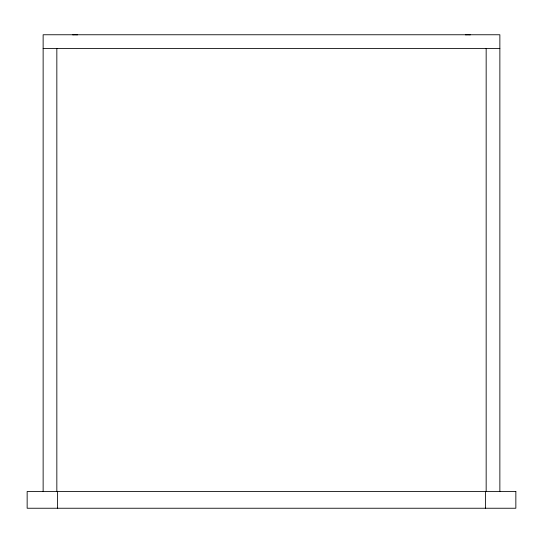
<?xml version="1.0" encoding="UTF-8"?>
<svg xmlns="http://www.w3.org/2000/svg" width="543" height="543" viewBox="0 0 543 543"><rect width="100%" height="100%" fill="white"/><g stroke="black" fill="none" stroke-linecap="round" stroke-linejoin="round"><path stroke-width="0.81" d="M43.135 48.463L499.865 48.463M499.865 491.49L499.865 34.759L43.135 34.759L43.135 491.49M486.161 48.463L486.161 491.49M485.401 491.49L485.401 508.241M57.599 491.49L57.599 508.241M56.839 48.463L56.839 491.49M465.514 34.854A30.449 30.449 0 0 1 470.272 34.854M72.728 34.854A30.449 30.449 0 0 1 77.486 34.854M515.85 491.49L27.15 491.49L27.15 508.241L515.85 508.241L515.85 491.49"/></g></svg>
